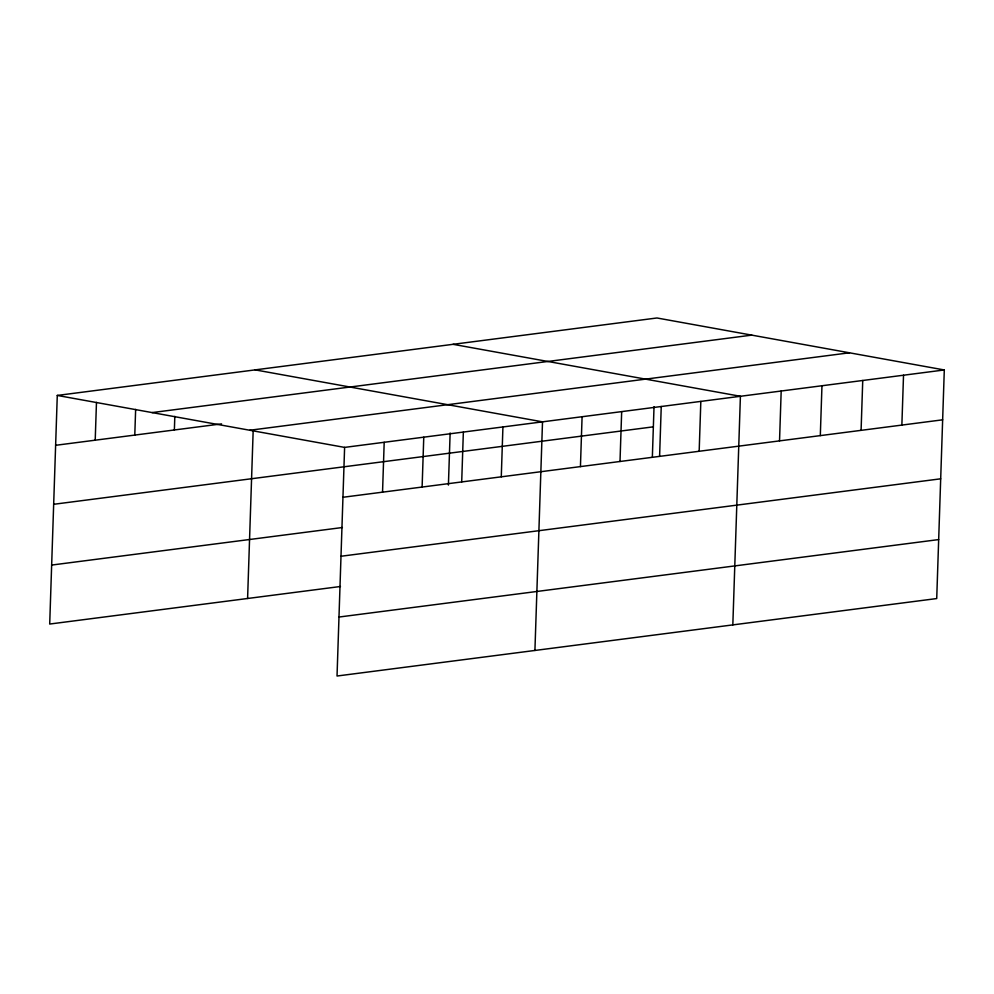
<?xml version="1.0" encoding="UTF-8"?>
<svg xmlns="http://www.w3.org/2000/svg" width="994" height="994" viewBox="0 0 994 994"><rect width="100%" height="100%" fill="white"/><g stroke="black" fill="none" stroke-linecap="round" stroke-linejoin="round"><path stroke-width="1.49" d="M944.3 369.954L344.607 447.399L337.028 676.019L936.721 598.562L944.3 369.954L656.972 317.981L57.279 395.438L49.7 624.046L340.457 586.497M95.213 440.193L96.468 402.408M134.786 435.086L135.644 409.391M174.372 429.967L174.82 416.362M247.593 598.487L253.172 430.613M382.541 492.167L384.193 442.293M422.115 487.048L423.767 437.186M448.406 485.072L450.133 432.986M461.701 481.941L463.353 432.067M501.274 476.822L502.927 426.96M534.921 650.461L542.513 421.841L255.185 369.88M580.434 466.596L582.086 416.734M620.007 461.489L621.672 411.615M652.35 457.228L654.027 406.658M659.594 456.383L661.246 406.509M699.167 451.264L700.832 401.402M732.826 624.903L740.406 396.283L453.078 344.322M779.532 440.889L781.185 391.015M820.311 435.62L821.963 385.747M861.09 430.352L862.742 380.478M901.869 425.084L903.521 375.223M152.107 412.585L751.787 335.127M55.627 445.3L221.563 423.879M249.792 430.253L849.485 352.795M53.676 504.293L653.356 426.836M342.955 497.273L942.647 419.816M51.651 565.064L342.408 527.516M341.004 556.255L940.684 478.81M338.979 617.038L938.671 539.58M57.279 395.438L344.607 447.399"/></g></svg>
